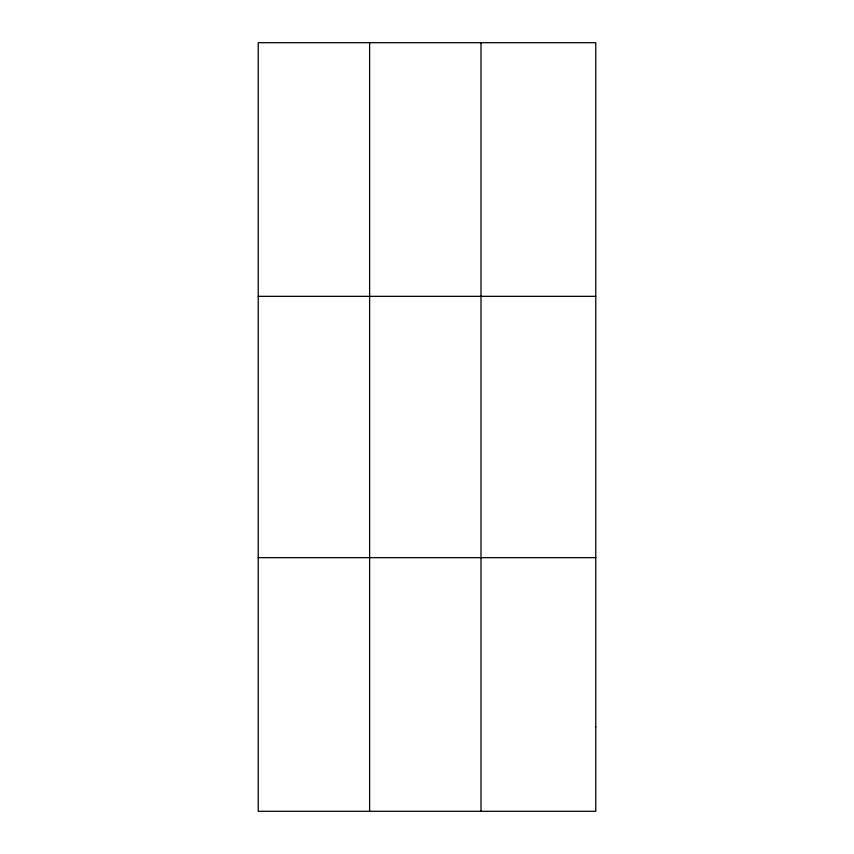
<?xml version="1.0" encoding="UTF-8"?>
<svg xmlns="http://www.w3.org/2000/svg" width="854" height="854" viewBox="0 0 854 854"><rect width="100%" height="100%" fill="white"/><g stroke="black" fill="none" stroke-linecap="round" stroke-linejoin="round"><path stroke-width="1.28" d="M369.622 42.7L369.622 811.3M481.005 42.7L481.005 811.3M258.228 296.338L595.772 296.338M258.228 557.662L595.772 557.662M595.772 726.754L595.772 811.3L258.228 811.3L258.228 42.7L595.772 42.7L595.772 726.754"/></g></svg>
